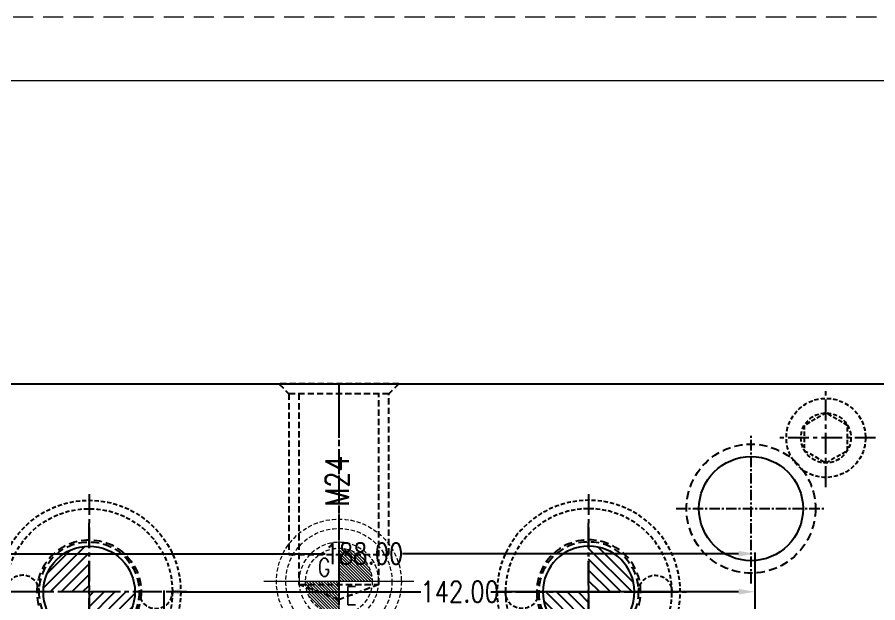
# Model space of a CAD drawing. Header units: millimetres. Extents: x 23075 to 24509, y -21593 to -20579.
# Drawn here: x 23694.9 to 23901.6, y -20719.5 to -20578.8 of the extents above; entities that cross this region are included whole.
import ezdxf

# ---------------------------------------------------------------- set-up
doc = ezdxf.new("R2010")
doc.units = ezdxf.units.MM
doc.header["$LTSCALE"] = 8
for name, pattern in [('CENTER', [2, 1.25, -0.25, 0.25, -0.25]), ('CENTER2', [1.125, 0.75, -0.125, 0.125, -0.125]), ('DASHED', [0.75, 0.5, -0.25]), ('HIDDEN', [0.375, 0.25, -0.125]), ('HIDDEN2', [0.1875, 0.125, -0.0625])]:
    doc.linetypes.add(name, pattern=pattern)
doc.layers.get('DEFPOINTS').update_dxf_attribs({"color": 6})
for name, color, linetype in [('cen', 1, 'CENTER'), ('GE', 214, 'Continuous'), ('hidden', 4, 'HIDDEN'), ('m', 144, 'HIDDEN2'), ('PIN', 5, 'Continuous'), ('SPRING', 7, 'Continuous')]:
    doc.layers.add(name, color=color, linetype=linetype)
doc.layers.add('dim', color=3, linetype='Continuous', lineweight=15)
doc.layers.add('MBOM-ASSIS-LAYER', color=71, linetype='Continuous', lineweight=9)
doc.styles.add('ROMANS', font='ROMANS.shx', dxfattribs={"height": 5, "bigfont": 'chineset.shx'})
doc.styles.get("Standard").update_dxf_attribs({"font": 'txt.shx', "width": 0.8, "bigfont": 'chineset.shx'})
doc.dimstyles.new('ISO-25', dxfattribs={"dimtxt": 5, "dimasz": 4, "dimexe": 0.3, "dimexo": 0.3, "dimtad": 0, "dimzin": 1, "dimdsep": 46, "dimtxsty": 'Standard', "dimcen": 0, "dimclrd": 3, "dimclre": 3, "dimclrt": 3, "dimazin": 0, "dimtfac": 1, "dimtofl": 0, "dimtmove": 0, "dimatfit": 0, "dimfxl": 0, "dimarcsym": 0})

# ---------------------------------------------------------------- blocks, each defined once
blk = doc.blocks.new('12')
at = {"layer": 'cen', "ltscale": 0.5}
for p, q in [((0, 11.81), (0, -11.81)), ((-11.91, 0), (11.91, 0))]:
    blk.add_line(p, q, dxfattribs=at)
at = {"layer": 'm'}
blk.add_lwpolyline([(0, 6), (-5.2, 3), (-5.2, -3), (0, -6), (5.2, -3), (5.2, 3)], close=True, dxfattribs=at)
for radius in [9.5, 6]:
    blk.add_circle((0, 0), radius, dxfattribs=at)
blk = doc.blocks.new('20130710.160847')
at = {"layer": 'PIN', "linetype": 'Continuous'}
h = blk.add_hatch(dxfattribs=at)
h.set_pattern_fill('ANSI31', color=256, scale=14.666667, angle=180, style=0)
h.set_pattern_definition([(225, (163002.9658, -15903.9605), (1.296362432, -1.296362432), [])])
h.paths.add_polyline_path([(0, 0), (0, -11, 0.414214), (11, 0)])
h.paths.add_polyline_path([(-11, 0), (0, 0), (0, 11, 0.414214)])
at = {"layer": 'PIN', "linetype": 'CENTER2'}
for p, q in [((0, -16.5), (0, 16.5)), ((16.5, 0), (-16.5, 0))]:
    blk.add_line(p, q, dxfattribs=at)
at = {"layer": 'PIN', "linetype": 'Continuous'}
blk.add_circle((0, 0), 11, dxfattribs=at)
at = {"layer": 'SPRING', "linetype": 'CENTER', "ltscale": 0.5}
for p, q in [((0, 23.5), (0, -23.5)), ((23.5, 0), (-23.5, 0))]:
    blk.add_line(p, q, dxfattribs=at)
at = {"layer": 'SPRING', "linetype": 'HIDDEN', "ltscale": 0.5}
for radius in [22, 20]:
    blk.add_circle((0, 0), radius, dxfattribs=at)
at = {"layer": 'SPRING', "linetype": 'HIDDEN'}
for radius in [12.5, 12]:
    blk.add_circle((0, 0), radius, dxfattribs=at)
at = {"layer": 'SPRING', "linetype": 'HIDDEN', "ltscale": 0.5}
for centre, start, end in [((-16, 0), 0, 180), ((16, 0), 180, 0)]:
    blk.add_arc(centre, 4, start, end, dxfattribs=at)
blk = doc.blocks.new('20160815.170155')
at = {"layer": 'GE', "lineweight": 13}
h = blk.add_hatch(dxfattribs=at)
h.set_pattern_fill('ANSI31', color=256, scale=4, style=0)
h.set_pattern_definition([(315, (26687.59036, -19615.64165), (-0.3535533906, -0.3535533906), [])])
h.paths.add_polyline_path([(0, 0), (0, -8, -0.414214), (-8, 0)])
h.paths.add_polyline_path([(0, 8, -0.414214), (8, 0), (0, 0)])
at = {"layer": 'GE', "linetype": 'CENTER', "lineweight": 13, "ltscale": 5}
for p, q in [((0, 18), (0, -18)), ((18, 0), (-18, 0))]:
    blk.add_line(p, q, dxfattribs=at)
at = {"layer": 'GE', "linetype": 'HIDDEN2', "lineweight": 13}
for radius in [15, 12.75, 9.5, 8]:
    blk.add_circle((0, 0), radius, dxfattribs=at)
at = {"layer": 'GE', "lineweight": 13, "style": 'ROMANS', "width": 0.75}
for s, p in [('G', (-5.03, 1.24)), ('E', (1.62, -5.58))]:
    blk.add_text(s, height=4.34, dxfattribs=at).set_placement(p)
blk = doc.blocks.new('20100617.142056')
at = {"layer": 'MBOM-ASSIS-LAYER', "linetype": 'DASHED'}
blk.add_line((0, 841), (-1189, 841), dxfattribs=at)
at = {"layer": 'MBOM-ASSIS-LAYER'}
blk.add_line((-12.7, 828.3), (-1176.3, 828.3), dxfattribs=at)
blk = doc.blocks.new('*D28263')
at = {"layer": 'DEFPOINTS', "color": 0}
for p in [(23730.16, -20716.84), (23730.16, -20736.89), (23872.16, -20750.89)]:
    blk.add_point(p, dxfattribs=at)
at = {"layer": 'dim', "color": 3, "lineweight": -2}
for p, q in [((23730.16, -20736.59), (23730.16, -20716.54)), ((23734.16, -20716.84), (23791.86, -20716.84)), ((23868.16, -20716.84), (23810.45, -20716.84)), ((23872.16, -20750.59), (23872.16, -20716.54))]:
    blk.add_line(p, q, dxfattribs=at)
at = {"layer": 'dim', "color": 3}
for points in [[(23734.16, -20716.17), (23734.16, -20717.51), (23730.16, -20716.84)], [(23868.16, -20717.51), (23868.16, -20716.17), (23872.16, -20716.84)]]:
    blk.add_solid(points, dxfattribs=at)
at = {"layer": 'dim', "color": 3, "insert": (23801.16, -20716.84), "char_height": 5, "attachment_point": 5}
blk.add_mtext('142.00', dxfattribs=at)
blk = doc.blocks.new('*D28264')
at = {"layer": 'DEFPOINTS', "color": 0}
for p in [(23684.16, -20707.71), (23684.16, -20736.89), (23872.16, -20750.89)]:
    blk.add_point(p, dxfattribs=at)
at = {"layer": 'dim', "color": 3, "lineweight": -2}
for p, q in [((23684.16, -20736.59), (23684.16, -20707.41)), ((23688.16, -20707.71), (23768.86, -20707.71)), ((23868.16, -20707.71), (23787.45, -20707.71)), ((23872.16, -20750.59), (23872.16, -20707.41))]:
    blk.add_line(p, q, dxfattribs=at)
at = {"layer": 'dim', "color": 3}
for points in [[(23688.16, -20707.04), (23688.16, -20708.38), (23684.16, -20707.71)], [(23868.16, -20708.38), (23868.16, -20707.04), (23872.16, -20707.71)]]:
    blk.add_solid(points, dxfattribs=at)
at = {"layer": 'dim', "color": 3, "insert": (23778.16, -20707.71), "char_height": 5, "attachment_point": 5}
blk.add_mtext('188.00', dxfattribs=at)

msp = doc.modelspace()

# ---------------------------------------------------------------- linework, layer by layer
msp.add_line((23575.156, -20666.885), (23969.156, -20666.885))
at = {"color": 8, "linetype": 'HIDDEN', "ltscale": 0.75}
for p, q in [((23786.556, -20666.885), (23757.756, -20666.885)), ((23757.756, -20666.885), (23760.156, -20669.285)), ((23772.156, -20666.885), (23772.156, -20718.801)), ((23786.556, -20666.885), (23784.156, -20669.285)), ((23784.156, -20669.285), (23760.156, -20669.285)), ((23760.156, -20669.285), (23760.156, -20707.885)), ((23762.556, -20669.285), (23762.556, -20715.085)), ((23781.756, -20715.085), (23781.756, -20669.285)), ((23784.156, -20707.885), (23784.156, -20669.285)), ((23760.156, -20707.885), (23784.156, -20707.885)), ((23762.556, -20715.085), (23781.756, -20715.085)), ((23772.156, -20718.801), (23762.556, -20715.085)), ((23781.756, -20715.085), (23772.156, -20718.801))]:
    msp.add_line(p, q, dxfattribs=at)
at = {"linetype": 'CENTER', "ltscale": 0.5}
msp.add_line((23772.156, -20666.885), (23772.156, -21066.885), dxfattribs=at)
msp.add_circle((23871.156, -20696.885), 12.5)
at = {"layer": 'cen', "linetype": 'CENTER', "ltscale": 0.25}
for p, q in [((23871.156, -20714.885), (23871.156, -20678.885)), ((23853.156, -20696.885), (23889.156, -20696.885))]:
    msp.add_line(p, q, dxfattribs=at)
at = {"layer": 'hidden'}
msp.add_circle((23871.156, -20696.885), 15.5, dxfattribs=at)

# ---------------------------------------------------------------- block references
at = {"layer": 'dim', "rotation": 180}
msp.add_blockref('12', (23889.156, -20679.885), dxfattribs=at)
at = {"layer": 'GE'}
msp.add_blockref('20160815.170155', (23772.156, -20714.385), dxfattribs=at)
at = {"layer": 'MBOM-ASSIS-LAYER', "xscale": 1.205655079037772, "yscale": 1.205655079037772, "zscale": 1.205655079037772}
msp.add_blockref('20100617.142056', (24508.919, -21592.798), dxfattribs=at)
at = {"layer": 'SPRING'}
msp.add_blockref('20130710.160847', (23712.156, -20716.885), dxfattribs=at)
at = {"layer": 'SPRING', "xscale": -1}
msp.add_blockref('20130710.160847', (23832.156, -20716.885), dxfattribs=at)

# ---------------------------------------------------------------- texts
at = {"color": 8, "linetype": 'HIDDEN', "ltscale": 0.75, "insert": (23774.523, -20696.442), "char_height": 5.6, "width": 35.58335, "attachment_point": 7, "rotation": 90}
msp.add_mtext('M24', dxfattribs=at)

# ---------------------------------------------------------------- dimensions: what is measured, and where the dimension line sits
at = {"layer": 'dim'}
for base, p2, picture, middle in [((23684.156, -20707.71), (23684.156, -20736.885), '*D28264', (23778.156, -20707.71)), ((23730.156, -20716.839), (23730.156, -20736.885), '*D28263', (23801.156, -20716.839))]:
    dim = msp.add_linear_dim(base=base, p1=(23872.156, -20750.885), p2=p2, dimstyle='ISO-25', dxfattribs=at)
    dim.commit()
    dim.dimension.update_dxf_attribs({"geometry": picture, "text_midpoint": middle})

doc.saveas('drawing.dxf')
